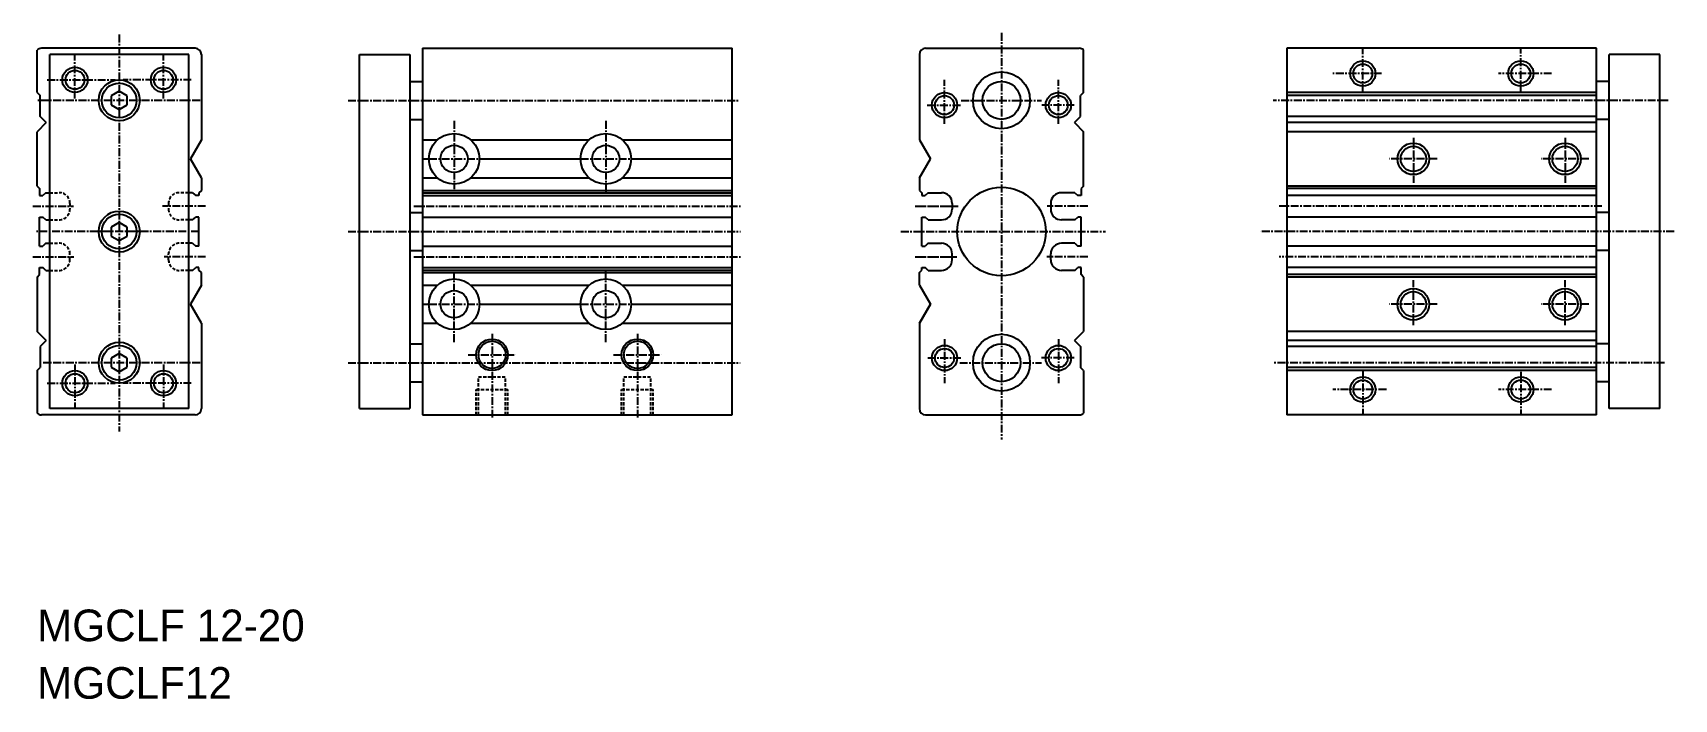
# Model space of a CAD drawing. Extents: x -1 to 259, y 0 to 105.
import ezdxf

# ---------------------------------------------------------------- set-up
doc = ezdxf.new("R2010")
doc.units = 0
doc.linetypes.add('CENTER', pattern=[2, 1.25, -0.25, 0.25, -0.25])
doc.linetypes.add('DASHED', pattern=[0.75, 0.5, -0.25])
doc.layers.get('0').update_dxf_attribs({"linetype": 'CONTINUOUS'})
doc.layers.add('CENTER', color=1, linetype='CENTER')

msp = doc.modelspace()

# ---------------------------------------------------------------- linework, layer by layer
at = {"color": 7, "linetype": 'CONTINUOUS'}
for p, q in [((0, 95.9), (0, 102.61)), ((25, 102.9), (0.7, 102.9)), ((24, 101.9), (2, 101.9)), ((2, 45.9), (2, 101.9)), ((24, 45.9), (24, 101.9)), ((26, 101.9), (26, 88.4)), ((51, 45.9), (51, 101.9)), ((51, 101.9), (59, 101.9)), ((59, 101.9), (59, 45.9)), ((61, 102.9), (110, 102.9)), ((61, 102.9), (61, 44.9)), ((110, 73.9), (110, 102.9)), ((139.62, 101.9), (139.62, 88.4)), ((140.62, 102.9), (164.92, 102.9)), ((165.62, 95.9), (165.62, 102.61)), ((197.8, 102.9), (197.8, 44.9)), ((246.8, 102.9), (197.8, 102.9)), ((246.8, 44.9), (246.8, 102.9)), ((256.8, 101.9), (248.8, 101.9)), ((248.8, 45.9), (248.8, 101.9)), ((256.8, 45.9), (256.8, 101.9)), ((59, 97.65), (61, 97.65)), ((248.8, 97.65), (246.8, 97.65)), ((0, 95.9), (0.5, 95.4)), ((0.5, 92.1), (0.5, 95.4)), ((13, 96.09), (11.75, 95.37)), ((11.75, 95.37), (11.75, 93.93)), ((11.75, 93.93), (13, 93.21)), ((14.25, 95.37), (13, 96.09)), ((13, 93.21), (14.25, 93.93)), ((14.25, 93.93), (14.25, 95.37)), ((165.62, 95.9), (165.12, 95.4)), ((165.12, 92.1), (165.12, 95.4)), ((246.8, 95.9), (197.8, 95.9)), ((246.8, 95.4), (197.8, 95.4)), ((1.45, 91.15), (0, 89.7)), ((1.45, 91.15), (0.5, 92.1)), ((59, 91.65), (61, 91.65)), ((164.17, 91.15), (165.12, 92.1)), ((164.17, 91.15), (165.62, 89.7)), ((246.8, 92.1), (197.8, 92.1)), ((246.8, 91.15), (197.8, 91.15)), ((248.8, 91.65), (246.8, 91.65)), ((0, 81.1), (0, 89.7)), ((26, 88.4), (24.27, 85.4)), ((61, 88.4), (63.35, 88.4)), ((68.65, 88.4), (87.35, 88.4)), ((92.65, 88.4), (110, 88.4)), ((139.62, 88.4), (141.36, 85.4)), ((165.62, 81.1), (165.62, 89.7)), ((246.8, 89.7), (197.8, 89.7)), ((26, 82.4), (24.27, 85.4)), ((61, 85.4), (62, 85.4)), ((70, 85.4), (86, 85.4)), ((94, 85.4), (110, 85.4)), ((139.62, 82.4), (141.36, 85.4)), ((0, 81.1), (0.4, 80.7)), ((0.4, 80.7), (0.4, 79.6)), ((26, 82.4), (26, 80.4)), ((61, 82.4), (63.35, 82.4)), ((68.65, 82.4), (87.35, 82.4)), ((92.65, 82.4), (110, 82.4)), ((139.62, 82.4), (139.62, 80.4)), ((165.62, 81.1), (165.22, 80.7)), ((165.22, 80.7), (165.22, 79.6)), ((246.8, 81.1), (197.8, 81.1)), ((246.8, 80.7), (197.8, 80.7)), ((0.4, 79.6), (0.9, 79.6)), ((1.4, 80.05), (0.9, 79.6)), ((1.4, 80.05), (2, 80.05)), ((24.6, 80.05), (24, 80.05)), ((24.6, 80.05), (25.1, 79.6)), ((25.6, 79.6), (25.1, 79.6)), ((26, 80.4), (25.6, 80)), ((25.6, 80), (25.6, 79.6)), ((61, 80.4), (110, 80.4)), ((61, 80), (110, 80)), ((61, 79.6), (110, 79.6)), ((139.62, 80.4), (140.02, 80)), ((140.02, 80), (140.02, 79.6)), ((140.02, 79.6), (140.52, 79.6)), ((141.02, 80.05), (140.52, 79.6)), ((141.02, 80.05), (143.12, 80.05)), ((144.82, 78.35), (144.82, 77.45)), ((160.42, 78.35), (160.42, 77.45)), ((164.22, 80.05), (162.12, 80.05)), ((164.22, 80.05), (164.72, 79.6)), ((165.22, 79.6), (164.72, 79.6)), ((246.8, 79.6), (197.8, 79.6)), ((0.4, 71.6), (0.4, 76.2)), ((0.4, 76.2), (0.9, 76.2)), ((1.4, 75.75), (0.9, 76.2)), ((1.4, 75.75), (2, 75.75)), ((13, 75.34), (11.75, 74.62)), ((14.25, 74.62), (13, 75.34)), ((24.6, 75.75), (24, 75.75)), ((24.6, 75.75), (25.1, 76.2)), ((25.6, 76.2), (25.1, 76.2)), ((25.6, 71.6), (25.6, 76.2)), ((59, 76.9), (61, 76.9)), ((61, 76.2), (110, 76.2)), ((140.02, 76.2), (140.52, 76.2)), ((140.02, 71.6), (140.02, 76.2)), ((141.02, 75.75), (140.52, 76.2)), ((141.02, 75.75), (143.12, 75.75)), ((164.22, 75.75), (162.12, 75.75)), ((164.22, 75.75), (164.72, 76.2)), ((165.22, 76.2), (164.72, 76.2)), ((165.22, 71.6), (165.22, 76.2)), ((246.8, 76.2), (197.8, 76.2)), ((248.8, 76.9), (246.8, 76.9)), ((11.75, 74.62), (11.75, 73.18)), ((11.75, 73.18), (13, 72.46)), ((13, 72.46), (14.25, 73.18)), ((14.25, 73.18), (14.25, 74.62)), ((110, 44.9), (110, 73.9)), ((0.4, 71.6), (0.9, 71.6)), ((1.4, 72.05), (0.9, 71.6)), ((1.4, 72.05), (2, 72.05)), ((24.6, 72.05), (24, 72.05)), ((24.6, 72.05), (25.1, 71.6)), ((25.6, 71.6), (25.1, 71.6)), ((59, 70.9), (61, 70.9)), ((61, 71.6), (110, 71.6)), ((140.02, 71.6), (140.52, 71.6)), ((141.02, 72.05), (140.52, 71.6)), ((141.02, 72.05), (143.12, 72.05)), ((144.82, 69.45), (144.82, 70.35)), ((160.42, 69.45), (160.42, 70.35)), ((164.22, 72.05), (162.12, 72.05)), ((164.22, 72.05), (164.72, 71.6)), ((165.22, 71.6), (164.72, 71.6)), ((246.8, 71.6), (197.8, 71.6)), ((248.8, 70.9), (246.8, 70.9)), ((0.4, 67.1), (0.4, 68.2)), ((0.4, 68.2), (0.9, 68.2)), ((1.4, 67.75), (0.9, 68.2)), ((1.4, 67.75), (2, 67.75)), ((24.6, 67.75), (24, 67.75)), ((24.6, 67.75), (25.1, 68.2)), ((25.6, 68.2), (25.1, 68.2)), ((25.6, 67.8), (25.6, 68.2)), ((26, 67.4), (25.6, 67.8)), ((61, 68.2), (110, 68.2)), ((61, 67.8), (110, 67.8)), ((139.62, 67.4), (140.02, 67.8)), ((140.02, 68.2), (140.52, 68.2)), ((140.02, 67.8), (140.02, 68.2)), ((141.02, 67.75), (140.52, 68.2)), ((141.02, 67.75), (143.12, 67.75)), ((164.22, 67.75), (162.12, 67.75)), ((164.22, 67.75), (164.72, 68.2)), ((165.22, 68.2), (164.72, 68.2)), ((165.22, 67.1), (165.22, 68.2)), ((246.8, 68.2), (197.8, 68.2)), ((0, 66.7), (0.4, 67.1)), ((0, 66.7), (0, 58.1)), ((26, 65.4), (24.27, 62.4)), ((26, 65.4), (26, 67.4)), ((61, 67.4), (110, 67.4)), ((61, 65.4), (63.35, 65.4)), ((68.65, 65.4), (87.35, 65.4)), ((92.65, 65.4), (110, 65.4)), ((139.62, 65.4), (139.62, 67.4)), ((139.62, 65.4), (141.36, 62.4)), ((139.62, 65.4), (141.36, 62.4)), ((165.62, 66.7), (165.22, 67.1)), ((165.62, 66.7), (165.62, 58.1)), ((246.8, 67.1), (197.8, 67.1)), ((246.8, 66.7), (197.8, 66.7)), ((26, 59.4), (24.27, 62.4)), ((61, 62.4), (62, 62.4)), ((70, 62.4), (86, 62.4)), ((94, 62.4), (110, 62.4)), ((139.62, 59.4), (141.36, 62.4)), ((141.36, 62.4), (139.62, 59.4)), ((1.45, 56.65), (0, 58.1)), ((26, 59.4), (26, 45.9)), ((61, 59.4), (63.35, 59.4)), ((68.65, 59.4), (87.35, 59.4)), ((92.65, 59.4), (110, 59.4)), ((139.62, 59.4), (139.62, 45.9)), ((164.17, 56.65), (165.62, 58.1)), ((246.8, 58.1), (197.8, 58.1)), ((1.45, 56.65), (0.5, 55.7)), ((0.5, 55.7), (0.5, 52.4)), ((13, 54.59), (11.75, 53.87)), ((14.25, 53.87), (13, 54.59)), ((59, 56.15), (61, 56.15)), ((164.17, 56.65), (165.12, 55.7)), ((165.12, 55.7), (165.12, 52.4)), ((246.8, 56.65), (197.8, 56.65)), ((246.8, 55.7), (197.8, 55.7)), ((248.8, 56.15), (246.8, 56.15)), ((0, 51.9), (0.5, 52.4)), ((11.75, 53.87), (11.75, 52.43)), ((11.75, 52.43), (13, 51.71)), ((13, 51.71), (14.25, 52.43)), ((14.25, 52.43), (14.25, 53.87)), ((165.62, 51.9), (165.12, 52.4)), ((246.8, 52.4), (197.8, 52.4)), ((0, 51.9), (0, 45.19)), ((59, 50.15), (61, 50.15)), ((165.62, 51.9), (165.62, 45.19)), ((246.8, 51.9), (197.8, 51.9)), ((248.8, 50.15), (246.8, 50.15)), ((25, 44.9), (0.7, 44.9)), ((24, 45.9), (2, 45.9)), ((51, 45.9), (59, 45.9)), ((61, 44.9), (110, 44.9)), ((140.62, 44.9), (164.92, 44.9)), ((246.8, 44.9), (197.8, 44.9)), ((256.8, 45.9), (248.8, 45.9))]:
    msp.add_line(p, q, dxfattribs=at)
at = {"color": 3, "linetype": 'DASHED'}
for p, q in [((2, 80.05), (3.5, 80.05)), ((5.2, 78.35), (5.2, 77.45)), ((20.8, 78.35), (20.8, 77.45)), ((24, 80.05), (22.5, 80.05)), ((2, 75.75), (3.5, 75.75)), ((24, 75.75), (22.5, 75.75)), ((2, 72.05), (3.5, 72.05)), ((5.2, 69.45), (5.2, 70.35)), ((20.8, 69.45), (20.8, 70.35)), ((24, 72.05), (22.5, 72.05)), ((2, 67.75), (3.5, 67.75)), ((24, 67.75), (22.5, 67.75)), ((69.85, 50.9), (74.15, 50.9)), ((69.85, 44.9), (69.85, 50.9)), ((74.15, 44.9), (74.15, 50.9)), ((92.85, 50.9), (97.15, 50.9)), ((92.85, 44.9), (92.85, 50.9)), ((97.15, 44.9), (97.15, 50.9)), ((69.5, 48.9), (74.5, 48.9)), ((69.5, 44.9), (69.5, 48.9)), ((74.5, 44.9), (74.5, 48.9)), ((92.5, 44.9), (92.5, 48.9)), ((92.5, 48.9), (97.5, 48.9)), ((97.5, 44.9), (97.5, 48.9))]:
    msp.add_line(p, q, dxfattribs=at)
at = {"color": 3, "linetype": 'CONTINUOUS'}
for centre, radius in [((6, 97.9), 2), ((20, 97.9), 2), ((209.8, 98.9), 2), ((234.8, 98.9), 2), ((143.62, 93.9), 2), ((161.62, 93.9), 2), ((217.8, 85.4), 2.5), ((241.8, 85.4), 2.5), ((217.8, 62.4), 2.5), ((241.8, 62.4), 2.5), ((72, 54.4), 2.5), ((95, 54.4), 2.5), ((143.62, 53.9), 2), ((161.62, 53.9), 2), ((6, 49.9), 2), ((20, 49.9), 2), ((209.8, 48.9), 2), ((234.8, 48.9), 2)]:
    msp.add_circle(centre, radius, dxfattribs=at)
at = {"color": 7, "linetype": 'CONTINUOUS'}
for centre, radius in [((6, 97.9), 1.5), ((20, 97.9), 1.5), ((152.62, 94.65), 4.5), ((209.8, 98.9), 1.5), ((234.8, 98.9), 1.5), ((13, 94.65), 3.25), ((13, 94.65), 2.75), ((152.62, 94.65), 3), ((143.62, 93.9), 1.5), ((161.62, 93.9), 1.5), ((66, 85.4), 4), ((90, 85.4), 4), ((66, 85.4), 2.15), ((90, 85.4), 2.15), ((217.8, 85.4), 2), ((241.8, 85.4), 2), ((152.62, 73.9), 7), ((13, 73.9), 3.25), ((13, 73.9), 2.75), ((66, 62.4), 4), ((90, 62.4), 4), ((66, 62.4), 2.15), ((90, 62.4), 2.15), ((217.8, 62.4), 2), ((241.8, 62.4), 2), ((152.62, 53.15), 4.5), ((13, 53.15), 3.25), ((13, 53.15), 2.75), ((72, 54.4), 2.15), ((95, 54.4), 2.15), ((143.62, 53.9), 1.5), ((152.62, 53.15), 3), ((161.62, 53.9), 1.5), ((6, 49.9), 1.5), ((20, 49.9), 1.5), ((209.8, 48.9), 1.5), ((234.8, 48.9), 1.5)]:
    msp.add_circle(centre, radius, dxfattribs=at)
for centre, radius, start, end in [((0.7, 101.9), 1, 90, 134.427), ((25, 101.9), 1, 0, 90), ((25, 101.9), 1, 0, 90), ((140.62, 101.9), 1, 90, 180), ((164.92, 101.9), 1, 45.573, 90), ((143.12, 78.35), 1.7, 0, 90), ((162.12, 78.35), 1.7, 90, 180), ((143.12, 77.45), 1.7, 270, 0), ((162.12, 77.45), 1.7, 180, 270), ((143.12, 70.35), 1.7, 0, 90), ((162.12, 70.35), 1.7, 90, 180), ((143.12, 69.45), 1.7, 270, 0), ((162.12, 69.45), 1.7, 180, 269.9999), ((0.7, 45.9), 1, 225.573, 270), ((25, 45.9), 1, 270.0001, 0), ((140.62, 45.9), 1, 180, 269.9999), ((164.92, 45.9), 1, 270, 314.427)]:
    msp.add_arc(centre, radius, start, end, dxfattribs=at)
at = {"color": 3, "linetype": 'DASHED'}
for centre, start, end in [((3.5, 78.35), 0, 90), ((22.5, 78.35), 90, 180), ((3.5, 77.45), 270, 0), ((22.5, 77.45), 180, 270.0001), ((3.5, 70.35), 0, 90), ((22.5, 70.35), 90, 180), ((3.5, 69.45), 270.0001, 0), ((22.5, 69.45), 180, 270)]:
    msp.add_arc(centre, 1.7, start, end, dxfattribs=at)
at = {"layer": 'CENTER', "color": 1, "linetype": 'CENTER'}
for p, q in [((13, 105.08), (13, 42.25)), ((152.62, 105.34), (152.62, 41.02)), ((6, 94.94), (6, 101.9)), ((20, 94.94), (20, 101.9)), ((209.8, 95.94), (209.8, 102.9)), ((234.8, 96.07), (234.8, 102.9)), ((212.78, 98.9), (205.04, 98.9)), ((239.67, 98.9), (231.29, 98.9)), ((1.6, 97.9), (12.38, 97.9)), ((24.4, 97.9), (13.62, 97.9)), ((143.62, 90.94), (143.62, 97.9)), ((161.62, 90.94), (161.62, 97.9)), ((25.8, 94.65), (0.1, 94.65)), ((49.21, 94.65), (111.11, 94.65)), ((140.88, 93.9), (146.33, 93.9)), ((146.24, 94.65), (158.95, 94.65)), ((164.11, 93.9), (159, 93.9)), ((258.13, 94.65), (195.61, 94.65)), ((66, 91.4), (66, 80.58)), ((90, 91.4), (90, 79.96)), ((217.8, 88.72), (217.8, 81.61)), ((241.8, 88.72), (241.8, 81.61)), ((62.04, 85.4), (94, 85.4)), ((221.56, 85.4), (214.01, 85.4)), ((245.56, 85.4), (238.01, 85.4)), ((-0.67, 77.9), (5.76, 77.9)), ((26.67, 77.9), (19.83, 77.9)), ((59.6, 77.9), (111.3, 77.9)), ((138.95, 77.9), (145.79, 77.9)), ((139.42, 77.9), (145.03, 77.9)), ((166.29, 77.9), (159.86, 77.9)), ((247.64, 77.9), (196.56, 77.9)), ((25.62, 73.9), (-0.08, 73.9)), ((49.21, 73.9), (111.3, 73.9)), ((136.69, 73.9), (169.06, 73.9)), ((259.07, 73.9), (193.54, 73.9)), ((-0.67, 69.9), (5.8, 69.9)), ((26.67, 69.9), (20.1, 69.9)), ((59.6, 69.9), (111.3, 69.9)), ((90, 56.4), (90, 67.84)), ((138.95, 69.9), (145.53, 69.9)), ((139.42, 69.9), (145.03, 69.9)), ((166.29, 69.9), (159.82, 69.9)), ((246.8, 69.9), (196.56, 69.9)), ((66, 56.4), (66, 67.22)), ((217.8, 59.08), (217.8, 66.19)), ((241.8, 59.08), (241.8, 66.19)), ((62.04, 62.4), (94, 62.4)), ((221.56, 62.4), (214.01, 62.4)), ((245.56, 62.4), (238.01, 62.4)), ((72, 57.72), (72, 44.48)), ((95, 57.72), (95, 44.48)), ((143.62, 56.86), (143.62, 49.9)), ((161.62, 56.86), (161.62, 49.9)), ((25.8, 53.15), (0.99, 53.15)), ((6, 52.86), (6, 45.9)), ((20, 52.86), (20, 45.9)), ((49.21, 53.15), (111.25, 53.15)), ((68.24, 54.4), (75.78, 54.4)), ((91.24, 54.4), (98.78, 54.4)), ((140.94, 53.9), (146.27, 53.9)), ((146.01, 53.15), (158.95, 53.15)), ((164.11, 53.9), (158.95, 53.9)), ((257.54, 53.15), (195.61, 53.15)), ((1.6, 49.9), (12.38, 49.9)), ((24.4, 49.9), (13.62, 49.9)), ((209.8, 51.86), (209.8, 44.9)), ((234.8, 51.73), (234.8, 44.9)), ((213.54, 48.9), (205.04, 48.9)), ((239.67, 48.9), (231.29, 48.9))]:
    msp.add_line(p, q, dxfattribs=at)

# ---------------------------------------------------------------- texts
for s, p in [('MGCLF 12-20', (0, 9.1)), ('MGCLF12', (0, 0))]:
    msp.add_text(s, height=5).set_placement(p)

doc.saveas('drawing.dxf')
